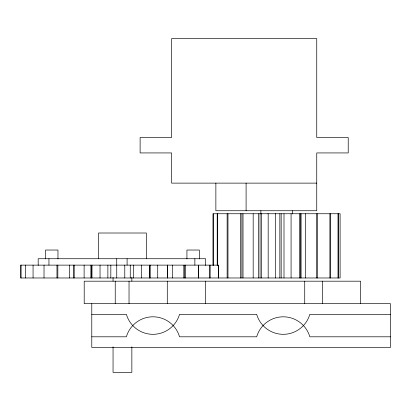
<?xml version="1.0" encoding="UTF-8"?>
<svg xmlns="http://www.w3.org/2000/svg" width="411" height="411" viewBox="0 0 411 411"><rect width="100%" height="100%" fill="white"/><g stroke="black" fill="none" stroke-linecap="round" stroke-linejoin="round"><path stroke-width="0.62" d="M316.747 183.121L171.587 183.121L171.587 152.933L140.115 152.933L140.115 137.515L171.587 137.515L171.587 38.603L316.747 38.603L316.747 137.515L348.22 137.515L348.22 152.933L316.747 152.933L316.747 210.74L215.867 210.74L215.867 183.121M267.433 213.746L213.098 213.746L213.098 265.357M267.582 213.746L275.442 213.746M275.622 213.746L340.108 213.746L340.108 277.975L20.55 277.975L20.55 265.126L218.318 265.126L218.318 277.975M91.781 314.323L126.383 314.323A27.655 27.655 0 0 0 179.535 314.323L256.675 314.323A27.655 27.655 0 0 0 309.822 314.323L390.45 314.323M91.781 336.804L126.383 336.804A27.655 27.655 0 0 1 179.535 336.804L256.675 336.804A27.655 27.655 0 0 1 309.822 336.804L390.45 336.804M360.617 303.667L360.617 281.186L84.204 281.186L84.204 303.667L390.45 303.667L390.45 347.465L91.781 347.465L91.781 303.667M338.335 213.746L338.335 277.975M338.001 213.746L338.001 277.975M330.598 213.746L330.598 277.975M329.884 213.746L329.884 277.975M322.368 281.186L322.368 303.667M317.575 213.746L317.575 277.975M316.552 213.746L316.552 277.975M305.347 213.746L305.347 277.975M304.731 281.186L304.731 303.667M301.088 213.746L301.088 277.975M300.544 213.746L300.544 277.975M299.311 213.746L299.311 277.975M292.339 210.74L292.339 213.848M291.075 213.746L291.075 277.975M284.001 213.746L284.001 277.975M281.165 213.746L281.165 277.975M279.845 213.746L279.845 277.975M275.391 213.746L275.391 277.975M268.178 213.746L268.178 277.975M261.345 213.746L261.345 277.975M260.867 210.74L260.867 213.848M260.06 213.746L260.06 277.975M258.678 213.746L258.678 277.975M253.176 213.746L253.176 277.975M246.097 183.121L246.097 210.74M243.014 213.746L243.014 277.975M241.899 213.746L241.899 277.975M240.471 213.746L240.471 277.975M227.977 213.746L227.977 277.975M227.134 213.746L227.134 277.975M218.308 265.126L218.308 277.975M217.696 213.746L217.696 265.357M217.208 213.746L217.208 265.357M213.181 213.746L213.181 265.357M205.639 265.455L205.639 258.73L38.182 258.73L38.182 265.455M205.531 281.186L205.531 303.667M199.35 258.904L199.35 250.032L186.933 250.032L186.933 258.904M194.871 258.73L194.871 265.126M185.613 265.126L185.613 277.975M172.574 265.126L172.574 277.975M167.544 265.126L167.544 277.975M167.513 265.126L167.513 277.975M167.282 281.186L167.282 303.667M157.721 265.126L157.721 277.975M150.226 265.126L150.226 277.975M146.373 258.73L146.373 233.011L98.532 233.011L98.532 258.73M141.6 265.126L141.6 277.975M133.698 265.126L133.698 277.975M131.854 277.327L131.854 281.16M131.854 346.879L131.854 372.397L113.051 372.397L113.051 346.879M130.256 265.126L130.256 277.975M129.033 281.186L129.033 303.667M127.097 258.73L127.097 265.126M124.78 265.126L124.78 277.975M116.765 277.975L116.724 258.73M115.234 281.186L115.234 303.667M113.051 277.327L113.051 281.16M110.842 265.126L110.811 277.975M107.877 265.126L107.877 277.975M100.037 265.126L100.037 277.975M90.877 265.126L90.877 277.975M84.116 265.126L84.116 277.975M73.965 265.126L73.965 277.975M73.939 265.126L73.939 277.975M69.582 265.126L69.582 277.975M57.972 258.904L57.972 250.032L45.549 250.032L45.549 258.904M57.833 265.126L57.833 277.975M56.965 265.126L56.965 277.975M48.945 258.73L48.945 265.126M44.034 265.126L44.013 277.975M33.055 265.126L33.07 277.975M25.333 265.126L25.323 277.975M21.11 265.126L21.105 277.975M209.923 277.975L209.923 265.126L209.908 277.975M198.369 277.975L198.369 265.126L198.349 277.975M184.066 277.975L184.066 265.126L184.046 277.975M149.383 277.975L149.383 265.126L149.357 277.975M91.853 277.975L91.853 265.126L91.823 277.975"/></g></svg>
